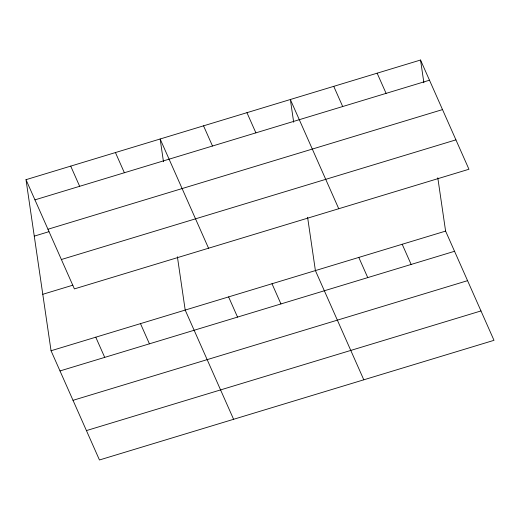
<?xml version="1.0" encoding="UTF-8"?>
<svg xmlns="http://www.w3.org/2000/svg" width="520" height="520" viewBox="0 0 520 520"><rect width="100%" height="100%" fill="white"/><g stroke="black" fill="none" stroke-linecap="round" stroke-linejoin="round"><path stroke-width="0.78" d="M26 179.68L420.543 60.021L468.949 169.247L74.399 288.899L26 179.68L51.051 350.753L99.456 459.979L494 340.321L445.601 231.101L437.794 177.781M34.944 199.862L429.488 80.21M47.964 229.249L442.513 109.59M34.268 236.132L48.919 231.692M61.38 259.519L455.923 139.861M42.783 294.3L72.852 285.181M51.051 350.753L445.601 231.101M59.995 370.942L454.545 251.284M73.021 400.322L467.565 280.663M86.431 430.593L480.981 310.94M377.143 73.184L386.094 93.373M333.749 86.346L342.693 106.535M402.2 244.264L411.144 264.446M338.748 208.734L290.349 99.509L293.677 122.252M358.8 257.426L367.744 277.608M246.948 112.671L255.892 132.86M363.799 379.808L315.4 270.582L307.593 217.269M203.547 125.834L212.492 146.023M271.999 283.745L280.943 303.933M208.546 248.216L160.147 138.996L163.475 161.733M228.599 296.907L237.542 317.096M115.434 152.562L124.377 172.744M233.597 419.296L185.198 310.07L177.392 256.757M70.714 166.12L79.657 186.303M140.484 323.635L149.428 343.818M95.771 337.194L104.715 357.376M420.543 60.021L423.878 82.764"/></g></svg>
